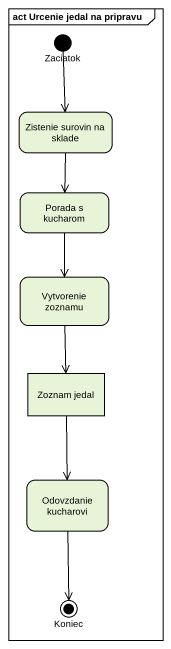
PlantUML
@startuml
mainframe act Urcenie jedal na pripravu
hide empty description
state Zaciatok <<start>>
state "Zistenie surovin na sklade" as Zistenie_surovin_na_sklade
state "Porada s kucharom" as Porada_s_kucharom
state "Vytvorenie zoznamu" as Vytvorenie_zoznamu
state "Zoznam jedal" as Zoznam_jedal <<object>>
state "Odovzdanie kucharovi" as Odovzdanie_kucharovi
state Koniec <<end>>
Zaciatok --> Zistenie_surovin_na_sklade
Zistenie_surovin_na_sklade --> Porada_s_kucharom
Porada_s_kucharom --> Vytvorenie_zoznamu
Vytvorenie_zoznamu --> Zoznam_jedal
Zoznam_jedal --> Odovzdanie_kucharovi
Odovzdanie_kucharovi --> Koniec
@enduml
